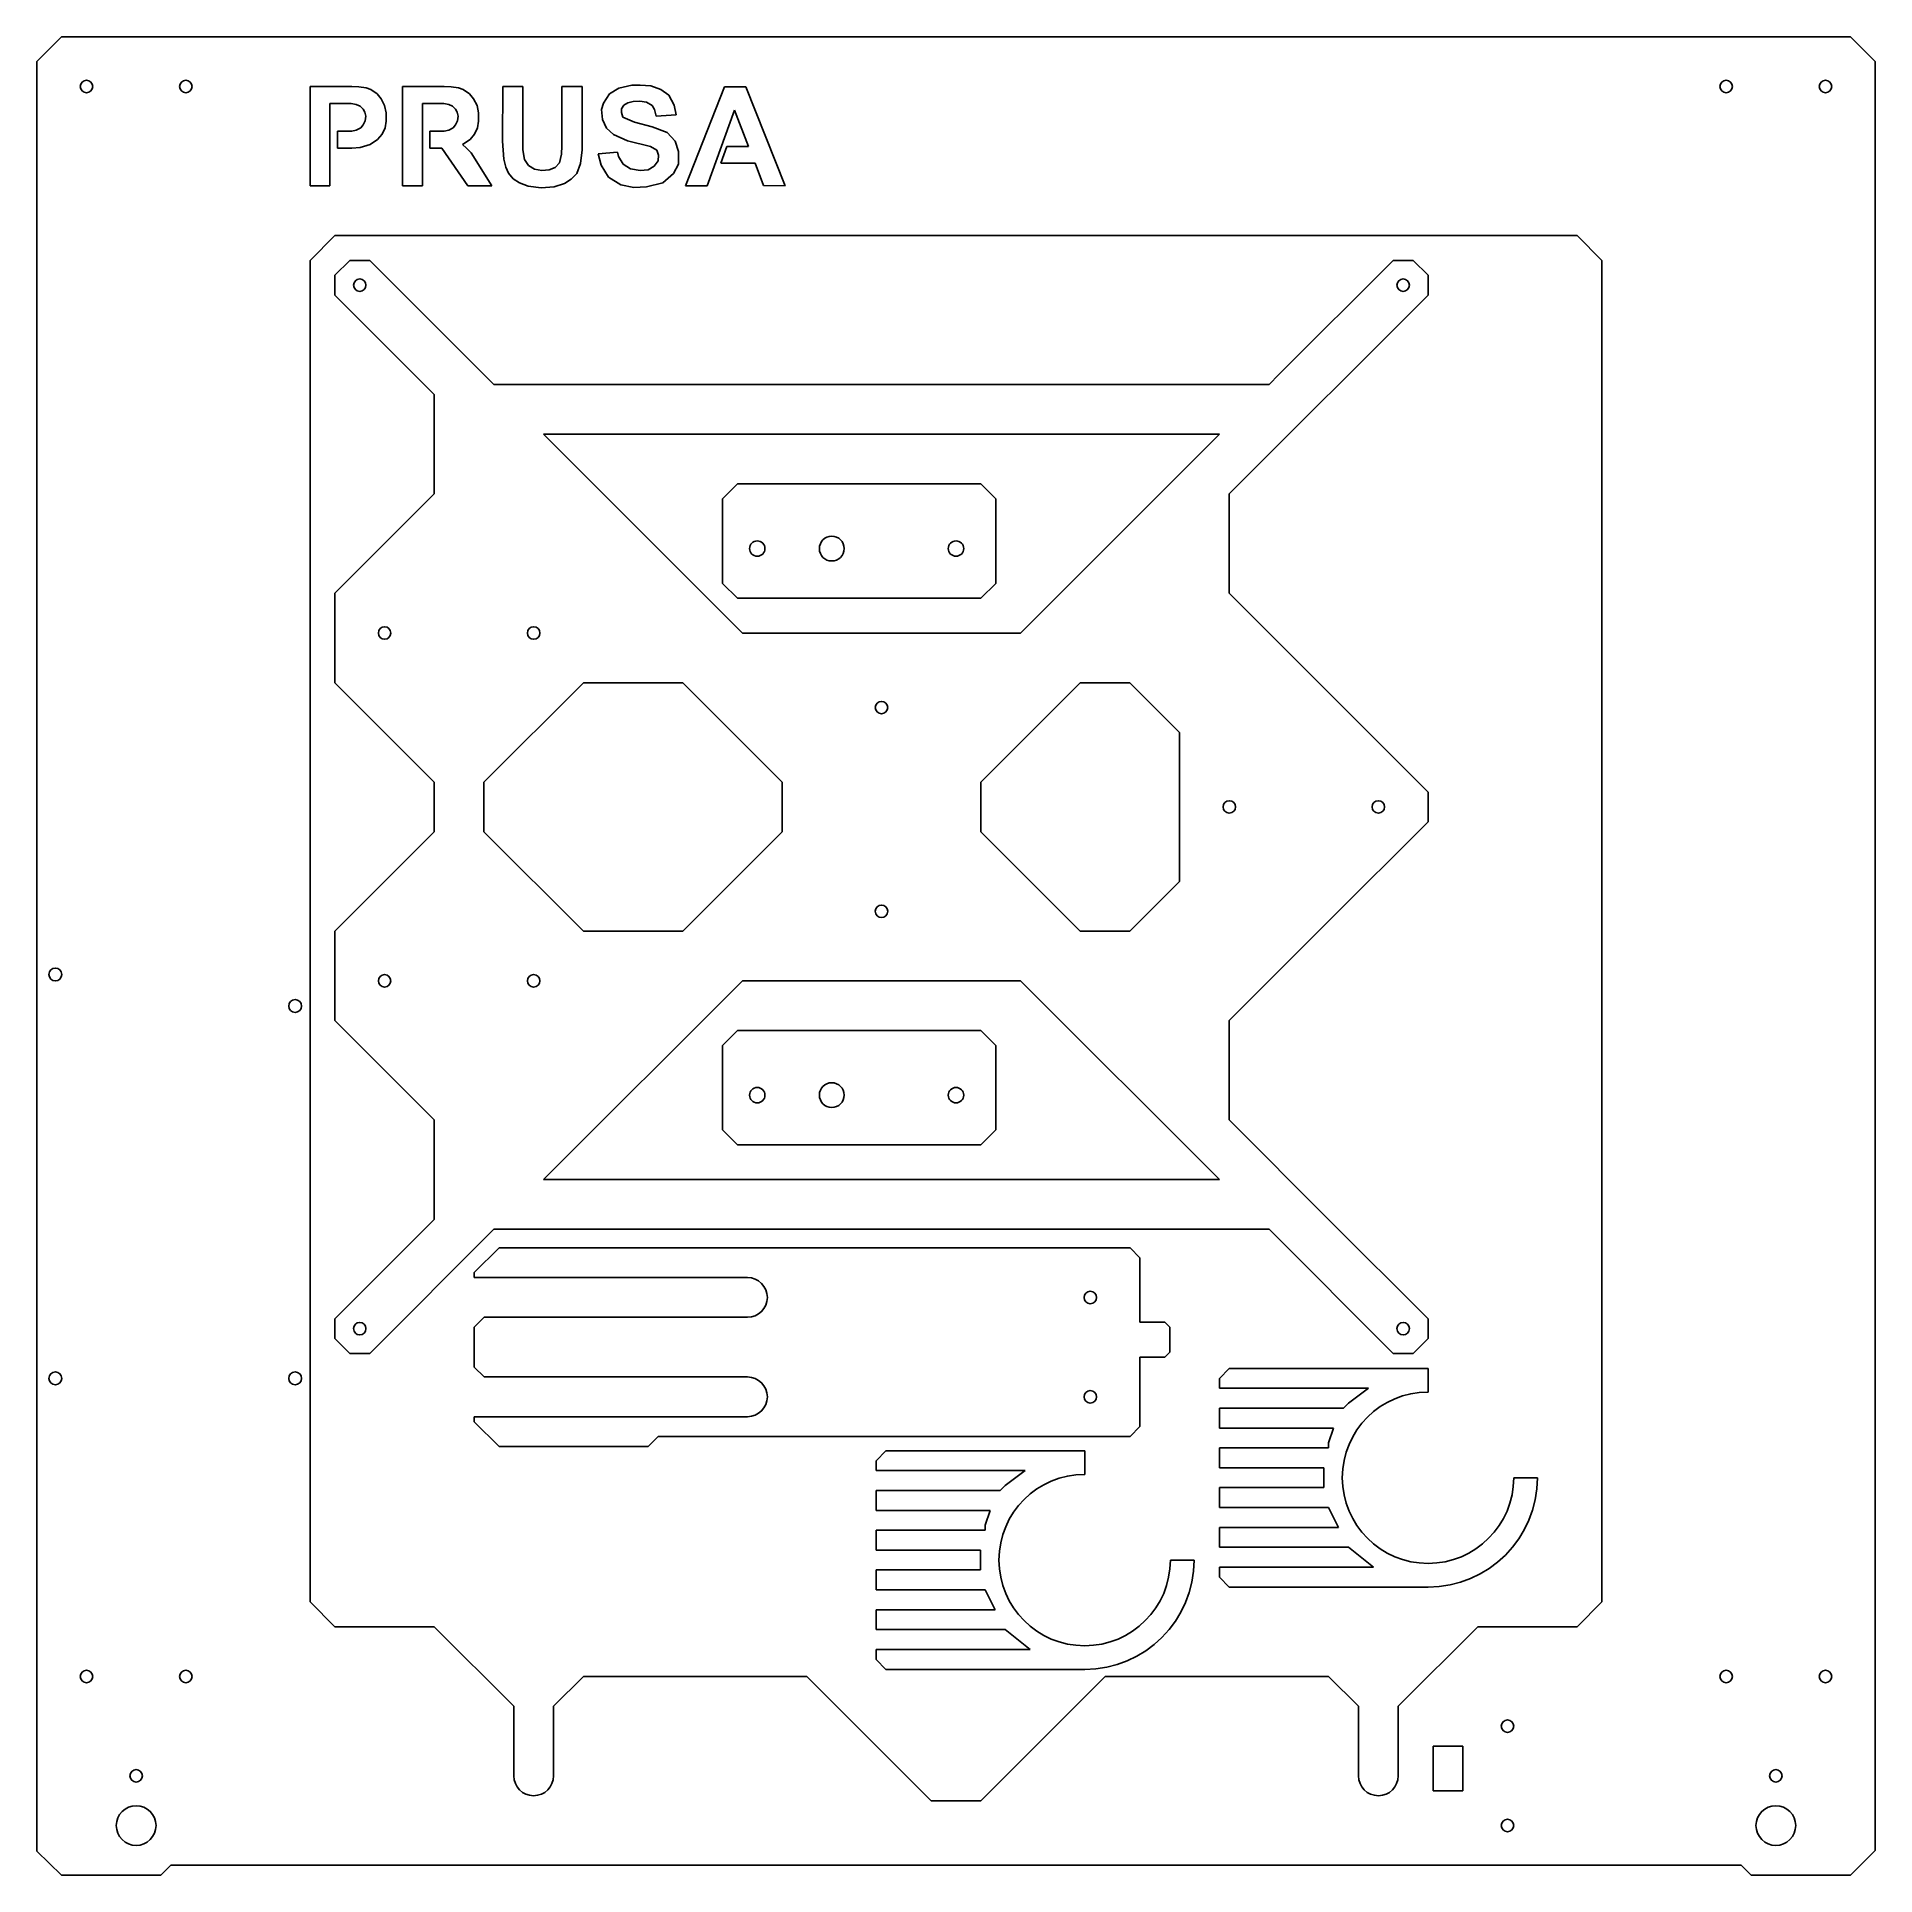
# Model space of a CAD drawing. Header units: millimetres. Extents: x 0 to 370, y 0 to 370.
import ezdxf

# ---------------------------------------------------------------- set-up
doc = ezdxf.new("R2010")
doc.units = ezdxf.units.MM
for name, color, linetype, lineweight, true_color in [('bed-new', 178, 'Continuous', 25, 0x000000), ('cooler', 178, 'Continuous', 25, 0x000000), ('hot-end', 178, 'Continuous', 25, 0x000000), ('Inside', 7, 'Continuous', 25, 0xffffff), ('Leg', 7, 'Continuous', 25, 0xffffff), ('Outside', 7, 'Continuous', 25, 0xffffff), ('Text', 7, 'Continuous', 25, 0xffffff)]:
    doc.layers.add(name, color=color, linetype=linetype, lineweight=lineweight, true_color=true_color)

msp = doc.modelspace()

# ---------------------------------------------------------------- linework, layer by layer
at = {"layer": 'bed-new'}
for p, q in [((63, 325), (60, 322)), ((60, 322), (60, 320)), ((65, 325), (63, 325)), ((65, 325), (67, 325)), ((67, 325), (92, 300)), ((273, 325), (250, 302)), ((277, 325), (273, 325)), ((280, 322), (277, 325)), ((280, 321), (280, 322)), ((60, 320), (60, 318)), ((280, 321), (280, 318)), ((60, 318), (80, 298)), ((280, 318), (240, 278)), ((92, 300), (248, 300)), ((250, 302), (248, 300)), ((80, 298), (80, 278)), ((102, 290), (238, 290)), ((102, 290), (142, 250)), ((238, 290), (210, 262)), ((80, 278), (60, 258)), ((240, 258), (240, 278)), ((208, 260), (198, 250)), ((210, 262), (208, 260)), ((60, 258), (60, 240)), ((260, 238), (240, 258)), ((198, 250), (142, 250)), ((60, 240), (80, 220)), ((90, 220), (110, 240)), ((110, 240), (130, 240)), ((130, 240), (150, 220)), ((190, 220), (210, 240)), ((210, 240), (220, 240)), ((220, 240), (230, 230)), ((280, 218), (260, 238)), ((230, 230), (230, 200)), ((80, 220), (80, 210)), ((90, 210), (90, 220)), ((150, 220), (150, 210)), ((190, 210), (190, 220)), ((280, 218), (280, 212)), ((280, 212), (260, 192)), ((80, 210), (60, 190)), ((110, 190), (90, 210)), ((150, 210), (130, 190)), ((210, 190), (190, 210)), ((230, 200), (220, 190)), ((60, 175), (60, 190)), ((130, 190), (110, 190)), ((220, 190), (210, 190)), ((260, 192), (240, 172)), ((142, 180), (102, 140)), ((198, 180), (142, 180)), ((198, 180), (238, 140)), ((60, 175), (60, 172)), ((60, 172), (80, 152)), ((240, 152), (240, 172)), ((80, 132), (80, 152)), ((260, 132), (240, 152)), ((238, 140), (102, 140)), ((60, 112), (80, 132)), ((67, 105), (92, 130)), ((92, 130), (248, 130)), ((273, 105), (248, 130)), ((280, 112), (260, 132)), ((60, 112), (60, 108)), ((280, 112), (280, 108)), ((60, 108), (63, 105)), ((277, 105), (280, 108)), ((63, 105), (65, 105)), ((67, 105), (65, 105)), ((273, 105), (275, 105)), ((275, 105), (277, 105))]:
    msp.add_line(p, q, dxfattribs=at)
for centre in [(65, 320), (65, 320), (275, 320), (70, 250), (100, 250), (170, 235), (240, 215), (270, 215), (170, 194), (70, 180), (100, 180), (65, 110), (275, 110)]:
    msp.add_circle(centre, 1.25, dxfattribs=at)
at = {"layer": 'cooler'}
for p, q in [((240, 102), (238, 100)), ((238, 100), (238, 98)), ((280, 102), (240, 102)), ((280, 102), (280, 97.25)), ((238, 98), (268, 98)), ((268, 98), (264, 95)), ((263, 94), (238, 94)), ((238, 94), (238, 90)), ((264, 95), (263, 94)), ((238, 90), (261, 90)), ((261, 90), (260, 87)), ((170.9, 85.43), (168.9, 83.43)), ((210.9, 85.43), (170.9, 85.43)), ((210.9, 85.43), (210.9, 80.68)), ((260, 86), (238, 86)), ((238, 86), (238, 82)), ((260, 87), (260, 86)), ((168.9, 83.43), (168.9, 81.43)), ((168.9, 81.43), (198.9, 81.43)), ((198.9, 81.43), (194.9, 78.43)), ((238, 82), (259, 82)), ((259, 82), (259, 78)), ((194.9, 78.43), (193.9, 77.43)), ((259, 78), (238, 78)), ((238, 78), (238, 74)), ((297.25, 80), (302, 80)), ((168.9, 77.43), (168.9, 73.43)), ((193.9, 77.43), (168.9, 77.43)), ((238, 74), (260, 74)), ((260, 74), (262, 70)), ((168.9, 73.43), (191.9, 73.43)), ((191.9, 73.43), (190.9, 70.43)), ((190.9, 70.43), (190.9, 69.43)), ((168.9, 69.43), (168.9, 65.43)), ((190.9, 69.43), (168.9, 69.43)), ((262, 70), (238, 70)), ((238, 70), (238, 66)), ((168.9, 65.43), (189.9, 65.43)), ((189.9, 65.43), (189.9, 61.43)), ((228.15, 63.43), (232.9, 63.43)), ((238, 66), (264, 66)), ((264, 66), (269, 62)), ((168.9, 61.43), (168.9, 57.43)), ((189.9, 61.43), (168.9, 61.43)), ((269, 62), (238, 62)), ((238, 62), (238, 60)), ((238, 60), (240, 58)), ((168.9, 57.43), (190.9, 57.43)), ((190.9, 57.43), (192.9, 53.43)), ((240, 58), (280, 58)), ((168.9, 53.43), (168.9, 49.43)), ((192.9, 53.43), (168.9, 53.43)), ((168.9, 49.43), (194.9, 49.43)), ((194.9, 49.43), (199.9, 45.43)), ((168.9, 45.43), (168.9, 43.43)), ((199.9, 45.43), (168.9, 45.43)), ((168.9, 43.43), (170.9, 41.43)), ((170.9, 41.43), (210.9, 41.43))]:
    msp.add_line(p, q, dxfattribs=at)
for centre, radius, start in [((280, 80), 17.25, 90), ((210.9, 63.43), 17.25, 90), ((280, 80), 22, 270), ((210.9, 63.43), 22, 270)]:
    msp.add_arc(centre, radius, start, 0, dxfattribs=at)
at = {"layer": 'hot-end'}
for p, q in [((138, 277), (141, 280)), ((141, 280), (190, 280)), ((190, 280), (193, 277)), ((138, 260), (138, 277)), ((193, 277), (193, 260)), ((141, 257), (138, 260)), ((193, 260), (190, 257)), ((190, 257), (141, 257)), ((138, 167), (141, 170)), ((138, 150), (138, 167)), ((141, 170), (190, 170)), ((190, 170), (193, 167)), ((193, 167), (193, 150)), ((141, 147), (138, 150)), ((193, 150), (190, 147)), ((190, 147), (141, 147))]:
    msp.add_line(p, q, dxfattribs=at)
for centre, radius in [((145, 267), 1.55), ((160, 267), 2.5), ((185, 267), 1.55), ((160, 157), 2.5), ((145, 157), 1.55), ((185, 157), 1.55)]:
    msp.add_circle(centre, radius, dxfattribs=at)
at = {"layer": 'Inside'}
for p, q in [((55, 325), (60, 330)), ((60, 330), (310, 330)), ((310, 330), (315, 325)), ((55, 55), (55, 325)), ((315, 325), (315, 55)), ((60, 50), (55, 55)), ((315, 55), (310, 50)), ((80, 50), (60, 50)), ((96, 34), (80, 50)), ((290, 50), (274, 34)), ((310, 50), (290, 50)), ((104, 34), (110, 40)), ((110, 40), (155, 40)), ((180, 15), (155, 40)), ((190, 15), (215, 40)), ((215, 40), (260, 40)), ((266, 34), (260, 40)), ((96, 20), (96, 34)), ((104, 20), (104, 34)), ((266, 20), (266, 34)), ((274, 34), (274, 20)), ((281, 26), (287, 26)), ((281, 17), (281, 26)), ((287, 26), (287, 17)), ((180, 15), (190, 15)), ((287, 17), (281, 17))]:
    msp.add_line(p, q, dxfattribs=at)
for centre in [(296, 30), (296, 10)]:
    msp.add_circle(centre, 1.25, dxfattribs=at)
for centre in [(100, 20), (270, 20)]:
    msp.add_arc(centre, 4, 180, 0, dxfattribs=at)
at = {"layer": 'Leg'}
for p, q in [((93.03, 126.28), (88.03, 121.28)), ((103.03, 126.28), (93.03, 126.28)), ((103.03, 126.28), (220.03, 126.28)), ((220.03, 126.28), (222.03, 124.28)), ((222.03, 124.28), (222.03, 111.28)), ((88.03, 121.28), (88.03, 120.28)), ((98.03, 120.28), (88.03, 120.28)), ((143.03, 120.28), (98.03, 120.28)), ((90.03, 112.28), (88.03, 110.28)), ((100.03, 112.28), (90.03, 112.28)), ((143.03, 112.28), (100.03, 112.28)), ((227.03, 111.28), (222.03, 111.28)), ((227.03, 111.28), (228.03, 110.28)), ((88.03, 110.28), (88.03, 102.28)), ((228.03, 110.28), (228.03, 105.28)), ((222.03, 104.28), (227.03, 104.28)), ((222.03, 104.28), (222.03, 90.28)), ((228.03, 105.28), (227.03, 104.28)), ((90.03, 100.28), (88.03, 102.28)), ((100.03, 100.28), (90.03, 100.28)), ((143.03, 100.28), (100.03, 100.28)), ((88.03, 92.28), (88.03, 91.28)), ((98.03, 92.28), (88.03, 92.28)), ((88.03, 91.28), (93.03, 86.28)), ((143.03, 92.28), (98.03, 92.28)), ((222.03, 90.28), (220.03, 88.28)), ((103.03, 86.28), (93.03, 86.28)), ((103.03, 86.28), (123.03, 86.28)), ((123.03, 86.28), (125.03, 88.28)), ((220.03, 88.28), (125.03, 88.28))]:
    msp.add_line(p, q, dxfattribs=at)
for centre in [(212.03, 116.28), (212.03, 96.28)]:
    msp.add_circle(centre, 1.25, dxfattribs=at)
for centre in [(143.03, 116.28), (143.03, 96.28)]:
    msp.add_arc(centre, 4, 270, 90, dxfattribs=at)
at = {"layer": 'Outside'}
for p, q in [((0, 365), (5, 370)), ((5, 370), (365, 370)), ((365, 370), (370, 365)), ((0, 4.81), (0, 365)), ((370, 365), (370, 5)), ((5, 0), (0, 4.81)), ((370, 5), (365, 0)), ((25, 0), (5, 0)), ((27, 2), (25, 0)), ((343, 2), (27, 2)), ((345, 0), (343, 2)), ((365, 0), (345, 0))]:
    msp.add_line(p, q, dxfattribs=at)
for centre, radius in [((10, 360), 1.25), ((30, 360), 1.25), ((340, 360), 1.25), ((360, 360), 1.25), ((3.74, 181.28), 1.3), ((52, 174.93), 1.3), ((3.74, 100), 1.3), ((52, 100), 1.3), ((10, 40), 1.25), ((30, 40), 1.25), ((340, 40), 1.25), ((360, 40), 1.25), ((20, 20), 1.25), ((350, 20), 1.25), ((20, 10), 4), ((350, 10), 4)]:
    msp.add_circle(centre, radius, dxfattribs=at)
at = {"layer": 'Text'}
for p, q in [((55, 360), (55, 340)), ((63.4, 360), (55, 360)), ((64.8, 359.9), (63.4, 360)), ((66.3, 359.7), (64.8, 359.9)), ((67.2, 359.4), (66.3, 359.7)), ((68.5, 358.5), (67.2, 359.4)), ((82, 360), (73.6, 360)), ((73.6, 360), (73.6, 340)), ((83.4, 359.9), (82, 360)), ((84.9, 359.7), (83.4, 359.9)), ((85.8, 359.4), (84.9, 359.7)), ((87.1, 358.5), (85.8, 359.4)), ((93.8, 360), (93.76, 349.01)), ((97.85, 359.99), (93.8, 360)), ((97.85, 355.17), (97.85, 359.99)), ((109.74, 359.99), (105.68, 359.99)), ((105.68, 359.99), (105.7, 348.05)), ((109.77, 351.18), (109.74, 359.99)), ((117.14, 359.66), (115.27, 358.5)), ((119.78, 360.27), (117.14, 359.66)), ((121.46, 360.27), (119.78, 360.27)), ((123.59, 360.12), (121.46, 360.27)), ((125.62, 359.36), (123.59, 360.12)), ((127.19, 358.24), (125.62, 359.36)), ((130.54, 339.97), (138.41, 359.92)), ((138.41, 359.92), (142.67, 359.92)), ((142.67, 359.92), (150.59, 340.02)), ((59, 340), (59, 356.6)), ((59, 356.6), (63.3, 356.6)), ((63.3, 356.6), (64.3, 356.4)), ((64.3, 356.4), (65.1, 356)), ((65.1, 356), (65.7, 355.4)), ((65.7, 355.4), (66, 354.8)), ((69.3, 357.5), (68.5, 358.5)), ((70, 356.2), (69.3, 357.5)), ((70.3, 354.7), (70, 356.2)), ((77.6, 340), (77.6, 356.6)), ((77.6, 356.6), (81.9, 356.6)), ((81.9, 356.6), (82.9, 356.4)), ((82.9, 356.4), (83.7, 356)), ((83.7, 356), (84.3, 355.4)), ((84.3, 355.4), (84.6, 354.8)), ((87.9, 357.5), (87.1, 358.5)), ((88.6, 356.2), (87.9, 357.5)), ((88.9, 354.7), (88.6, 356.2)), ((114.05, 356.67), (113.64, 355.35)), ((113.64, 355.35), (113.84, 353.37)), ((115.27, 358.5), (114.05, 356.67)), ((117.65, 354.74), (117.66, 355.5)), ((117.66, 355.5), (118.13, 356.21)), ((118.13, 356.21), (118.98, 356.71)), ((118.98, 356.71), (120.01, 356.97)), ((120.01, 356.97), (121.39, 357.03)), ((121.39, 357.03), (122.68, 356.82)), ((122.68, 356.82), (123.82, 356.18)), ((123.82, 356.18), (124.35, 355.33)), ((124.35, 355.33), (124.65, 354.03)), ((128.31, 356.26), (127.19, 358.24)), ((128.71, 354.29), (128.31, 356.26)), ((134.91, 339.97), (140.44, 355.25)), ((140.44, 355.25), (143.23, 347.94)), ((65.2, 351.7), (64.3, 351.2)), ((65.7, 352.3), (65.2, 351.7)), ((66.1, 353.1), (65.7, 352.3)), ((66, 354.8), (66.2, 354)), ((66.2, 354), (66.1, 353.1)), ((69.5, 350.4), (70.1, 351.7)), ((70.1, 351.7), (70.3, 353)), ((70.3, 353), (70.3, 354.7)), ((83.8, 351.7), (82.9, 351.2)), ((84.3, 352.3), (83.8, 351.7)), ((84.7, 353.1), (84.3, 352.3)), ((84.6, 354.8), (84.8, 354)), ((84.8, 354), (84.7, 353.1)), ((88.1, 350.4), (88.7, 351.7)), ((88.7, 351.7), (88.9, 353)), ((88.9, 353), (88.9, 354.7)), ((97.82, 347.22), (97.85, 355.17)), ((113.84, 353.37), (114.66, 351.6)), ((114.66, 351.6), (116.08, 350.33)), ((117.96, 353.83), (117.65, 354.74)), ((120.29, 352.81), (117.96, 353.83)), ((123.84, 351.9), (120.29, 352.81)), ((126.84, 350.73), (123.84, 351.9)), ((124.65, 354.03), (128.71, 354.29)), ((62.1, 351), (60.5, 351)), ((60.5, 351), (60.5, 347.6)), ((63.4, 351), (62.1, 351)), ((64.3, 351.2), (63.4, 351)), ((65.1, 347.7), (67.1, 348.3)), ((67.1, 348.3), (68.6, 349.3)), ((68.6, 349.3), (69.5, 350.4)), ((80.7, 351), (79.1, 351)), ((79.1, 351), (79.1, 347.6)), ((82, 351), (80.7, 351)), ((82.9, 351.2), (82, 351)), ((85.7, 348.3), (87.2, 349.3)), ((86.47, 347.61), (85.7, 348.3)), ((87.2, 349.3), (88.1, 350.4)), ((93.76, 349.01), (93.98, 345.39)), ((105.7, 348.05), (105.58, 346.34)), ((109.77, 347.27), (109.77, 351.18)), ((116.08, 350.33), (118.92, 349.06)), ((118.92, 349.06), (123.49, 347.94)), ((123.49, 347.94), (124.76, 347.18)), ((128.46, 348.96), (126.84, 350.73)), ((129.17, 346.93), (128.46, 348.96)), ((138.86, 347.89), (137.7, 344.59)), ((143.23, 347.94), (138.86, 347.89)), ((60.5, 347.6), (63.4, 347.6)), ((63.4, 347.6), (65.1, 347.7)), ((79.1, 347.6), (81.49, 347.6)), ((86.74, 340), (81.49, 347.6)), ((87.43, 346.65), (86.47, 347.61)), ((91.61, 340), (87.43, 346.65)), ((93.98, 345.39), (94.37, 343.73)), ((98.14, 345.31), (97.82, 347.22)), ((98.95, 344.08), (98.14, 345.31)), ((105.21, 344.6), (104.31, 343.72)), ((105.58, 346.34), (105.21, 344.6)), ((108.69, 342.45), (109.42, 344.5)), ((109.42, 344.5), (109.77, 347.27)), ((116.89, 346.77), (112.98, 346.42)), ((112.98, 346.42), (113.59, 344.14)), ((113.59, 344.14), (115.06, 341.75)), ((117.09, 345.91), (116.89, 346.77)), ((118.01, 344.34), (117.09, 345.91)), ((119.48, 343.42), (118.01, 344.34)), ((125.06, 345), (124.25, 343.93)), ((124.76, 347.18), (125.11, 346.17)), ((125.11, 346.17), (125.06, 345)), ((128.16, 342.46), (129.17, 344.39)), ((129.17, 344.39), (129.17, 346.93)), ((137.7, 344.59), (144.55, 344.59)), ((144.55, 344.59), (146.27, 340.08)), ((94.37, 343.73), (94.96, 342.53)), ((94.96, 342.53), (95.89, 341.43)), ((95.89, 341.43), (97.14, 340.59)), ((97.14, 340.59), (98.88, 339.96)), ((100.17, 343.35), (98.95, 344.08)), ((101.67, 343.11), (100.17, 343.35)), ((103.11, 343.2), (101.67, 343.11)), ((104.31, 343.72), (103.11, 343.2)), ((104.11, 339.81), (106.22, 340.47)), ((106.22, 340.47), (107.54, 341.33)), ((107.54, 341.33), (108.69, 342.45)), ((115.06, 341.75), (117.55, 340.23)), ((121.41, 343.07), (119.48, 343.42)), ((123.03, 343.22), (121.41, 343.07)), ((122.73, 339.77), (126.02, 340.58)), ((124.25, 343.93), (123.03, 343.22)), ((126.02, 340.58), (128.16, 342.46)), ((55, 340), (59, 340)), ((73.6, 340), (77.6, 340)), ((86.74, 340), (91.61, 340)), ((98.88, 339.96), (101.49, 339.62)), ((101.49, 339.62), (104.11, 339.81)), ((117.55, 340.23), (120.19, 339.67)), ((120.19, 339.67), (122.73, 339.77)), ((130.54, 339.97), (134.91, 339.97)), ((150.59, 340.02), (146.27, 340.08))]:
    msp.add_line(p, q, dxfattribs=at)

doc.saveas('drawing.dxf')
